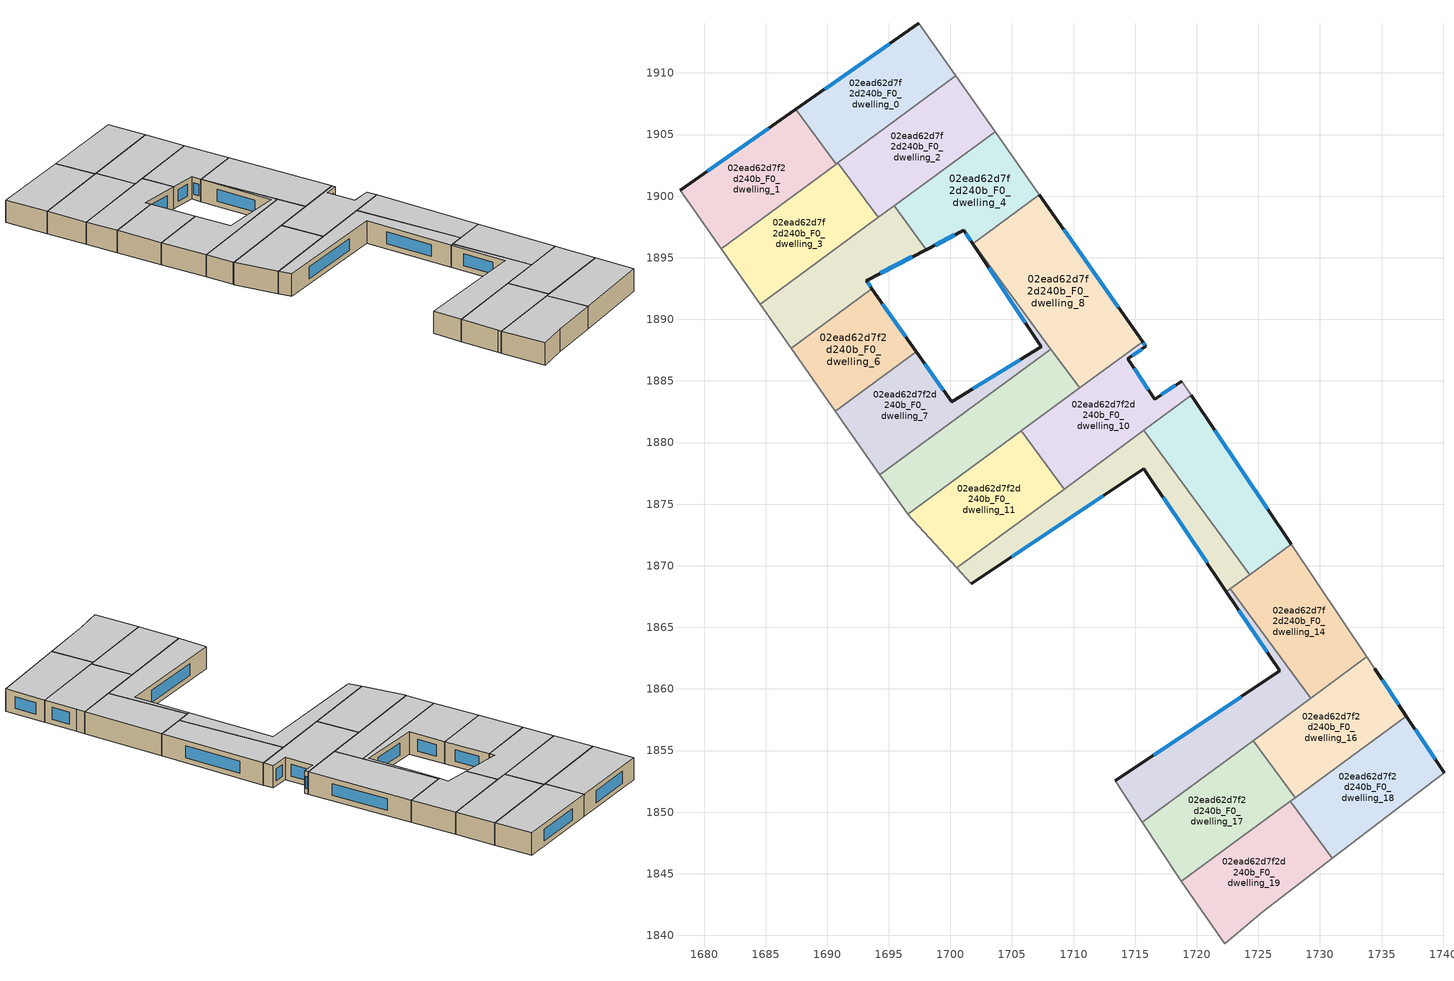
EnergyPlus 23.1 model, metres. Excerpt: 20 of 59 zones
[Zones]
02ead62d7f2d240b_F0_dwelling_0
 floor ground (EU_floor_Construction): 1697.44,1914.03 1700.45,1909.75 1690.72,1902.6 1687.45,1907.05 z0
 wall outside (EU_wall_Construction): 1697.44,1914.03 1687.45,1907.05 z0:3
 wall to 02ead62d7f2d240b_F0_dwelling_1 (EU_wall_Construction): 1687.45,1907.05 1690.72,1902.6 1681.39,1895.75 z0:3
 wall adiabatic (EU_wall_Construction): 1700.45,1909.75 1697.44,1914.03 z0:3
 wall to 02ead62d7f2d240b_F0_dwelling_2 (EU_wall_Construction): 1690.87,1902.72 1700.45,1909.75 z0:3
 wall to 02ead62d7f2d240b_F0_dwelling_3 (EU_wall_Construction): 1681.39,1895.75 1690.72,1902.6 1690.87,1902.71 z0:3
 window (EU_Window_Construction): 1695.1,1912.39 1689.8,1908.69 z0.7:2.3
 ceiling to 02ead62d7f2d240b_F1_dwelling_0 (EU_floor_Construction): 1700.45,1909.75 1697.44,1914.03 1687.45,1907.05 1690.72,1902.6 z3
02ead62d7f2d240b_F0_dwelling_1
 floor ground (EU_floor_Construction): 1687.45,1907.05 1690.72,1902.6 1681.39,1895.75 1678.05,1900.49 z0
 wall outside (EU_wall_Construction): 1687.45,1907.05 1678.05,1900.49 z0:3
 wall adiabatic (EU_wall_Construction): 1678.05,1900.49 1681.39,1895.75 z0:3
 window (EU_Window_Construction): 1685.24,1905.51 1680.26,1902.03 z0.7:2.3
 ceiling to 02ead62d7f2d240b_F1_dwelling_1 (EU_floor_Construction): 1690.72,1902.6 1687.45,1907.05 1678.05,1900.49 1681.39,1895.75 z3
02ead62d7f2d240b_F0_dwelling_10
 floor ground (EU_floor_Construction): 1718.79,1884.99 1719.57,1883.83 1709.22,1876.22 1705.75,1880.95 1715.61,1888.2 1715.87,1887.82 1714.4,1886.79 1716.59,1883.52 z0
 wall outside (EU_wall_Construction): 1718.79,1884.99 1716.59,1883.52 1714.4,1886.79 1715.87,1887.82 1715.61,1888.2 z0:3
 wall adiabatic (EU_wall_Construction): 1719.57,1883.83 1718.79,1884.99 z0:3
 wall to 02ead62d7f2d240b_F0_dwelling_11 (EU_wall_Construction): 1705.75,1880.95 1709.22,1876.22 z0:3
 wall to 02ead62d7f2d240b_F0_dwelling_13 (EU_wall_Construction): 1709.22,1876.22 1715.7,1880.98 z0:3
 wall to 02ead62d7f2d240b_F0_dwelling_8 (EU_wall_Construction): 1715.61,1888.2 1710.48,1884.43 z0:3
 wall to 02ead62d7f2d240b_F0_dwelling_12 (EU_wall_Construction): 1715.7,1880.98 1719.57,1883.83 z0:3
 wall to 02ead62d7f2d240b_F0_dwelling_9 (EU_wall_Construction): 1710.48,1884.43 1705.75,1880.95 z0:3
 window (EU_Window_Construction): 1716.08,1884.29 1714.92,1886.02 / 1718.27,1884.65 1717.11,1883.87 / 1715.81,1887.91 1715.67,1888.11 / 1714.75,1887.03 1715.53,1887.58 z0.7:2.3
 ceiling to 02ead62d7f2d240b_F1_dwelling_10 (EU_floor_Construction): 1719.57,1883.83 1718.79,1884.99 1716.59,1883.52 1714.4,1886.79 1715.87,1887.82 1715.61,1888.2 1705.75,1880.95 1709.22,1876.22 z3
02ead62d7f2d240b_F0_dwelling_11
 floor ground (EU_floor_Construction): 1705.75,1880.95 1709.22,1876.22 1700.51,1869.82 1696.55,1874.19 z0
 wall adiabatic (EU_wall_Construction): 1696.55,1874.19 1700.51,1869.82 z0:3
 wall to 02ead62d7f2d240b_F0_dwelling_9 (EU_wall_Construction): 1705.75,1880.95 1696.55,1874.19 z0:3
 wall to 02ead62d7f2d240b_F0_dwelling_13 (EU_wall_Construction): 1700.51,1869.82 1709.22,1876.22 z0:3
 ceiling to 02ead62d7f2d240b_F1_dwelling_11 (EU_floor_Construction): 1709.22,1876.22 1705.75,1880.95 1696.55,1874.19 1700.51,1869.82 z3
02ead62d7f2d240b_F0_dwelling_12
 floor ground (EU_floor_Construction): 1719.57,1883.83 1727.66,1871.76 1724.29,1869.28 1715.7,1880.98 z0
 wall outside (EU_wall_Construction): 1727.66,1871.76 1719.57,1883.83 z0:3
 wall to 02ead62d7f2d240b_F0_dwelling_13 (EU_wall_Construction): 1715.7,1880.98 1724.29,1869.28 z0:3
 wall to 02ead62d7f2d240b_F0_dwelling_14 (EU_wall_Construction): 1724.29,1869.28 1727.66,1871.76 z0:3
 window (EU_Window_Construction): 1725.76,1874.59 1721.47,1880.99 z0.7:2.3
 ceiling to 02ead62d7f2d240b_F1_dwelling_12 (EU_floor_Construction): 1727.66,1871.76 1719.57,1883.83 1715.7,1880.98 1724.29,1869.28 z3
02ead62d7f2d240b_F0_dwelling_13
 floor ground (EU_floor_Construction): 1715.7,1880.98 1724.29,1869.28 1722.41,1867.9 1715.71,1877.89 1701.68,1868.53 1700.51,1869.82 z0
 wall outside (EU_wall_Construction): 1701.68,1868.53 1715.71,1877.89 1722.41,1867.9 z0:3
 wall adiabatic (EU_wall_Construction): 1700.51,1869.82 1701.68,1868.53 z0:3
 wall to 02ead62d7f2d240b_F0_dwelling_15 (EU_wall_Construction): 1722.41,1867.9 1722.7,1868.12 z0:3
 wall to 02ead62d7f2d240b_F0_dwelling_14 (EU_wall_Construction): 1722.7,1868.12 1724.29,1869.28 z0:3
 window (EU_Window_Construction): 1717.28,1875.55 1720.84,1870.25 / 1704.97,1870.73 1712.41,1875.7 z0.7:2.3
 ceiling to 02ead62d7f2d240b_F1_dwelling_13 (EU_floor_Construction): 1724.29,1869.28 1715.7,1880.98 1700.51,1869.82 1701.68,1868.53 1715.71,1877.89 1722.41,1867.9 z3
02ead62d7f2d240b_F0_dwelling_14
 floor ground (EU_floor_Construction): 1727.66,1871.76 1733.81,1862.6 1729.23,1859.23 1722.7,1868.12 z0
 wall adiabatic (EU_wall_Construction): 1733.81,1862.6 1727.66,1871.76 z0:3
 wall to 02ead62d7f2d240b_F0_dwelling_15 (EU_wall_Construction): 1722.7,1868.12 1729.23,1859.23 z0:3
 wall to 02ead62d7f2d240b_F0_dwelling_16 (EU_wall_Construction): 1729.23,1859.23 1733.81,1862.6 z0:3
 ceiling to 02ead62d7f2d240b_F1_dwelling_14 (EU_floor_Construction): 1733.81,1862.6 1727.66,1871.76 1722.7,1868.12 1729.23,1859.23 z3
02ead62d7f2d240b_F0_dwelling_15
 floor ground (EU_floor_Construction): 1722.7,1868.12 1729.23,1859.23 1715.57,1849.19 1713.37,1852.53 1726.73,1861.46 1722.41,1867.9 z0
 wall outside (EU_wall_Construction): 1722.41,1867.9 1726.73,1861.46 1713.37,1852.53 z0:3
 wall adiabatic (EU_wall_Construction): 1713.37,1852.53 1715.57,1849.19 z0:3
 wall to 02ead62d7f2d240b_F0_dwelling_17 (EU_wall_Construction): 1715.57,1849.19 1724.57,1855.81 z0:3
 wall to 02ead62d7f2d240b_F0_dwelling_16 (EU_wall_Construction): 1724.57,1855.81 1729.23,1859.23 z0:3
 window (EU_Window_Construction): 1723.59,1859.37 1716.51,1854.63 / 1723.43,1866.39 1725.72,1862.98 z0.7:2.3
 ceiling to 02ead62d7f2d240b_F1_dwelling_15 (EU_floor_Construction): 1729.23,1859.23 1722.7,1868.12 1722.41,1867.9 1726.73,1861.46 1713.37,1852.53 1715.57,1849.19 z3
02ead62d7f2d240b_F0_dwelling_16
 floor ground (EU_floor_Construction): 1734.46,1861.63 1737,1857.8 1727.98,1851.17 1724.57,1855.81 1733.81,1862.6 z0
 wall outside (EU_wall_Construction): 1737,1857.8 1734.46,1861.63 z0:3
 wall to 02ead62d7f2d240b_F0_dwelling_17 (EU_wall_Construction): 1724.57,1855.81 1727.98,1851.17 z0:3
 wall adiabatic (EU_wall_Construction): 1734.46,1861.63 1733.81,1862.6 z0:3
 wall to 02ead62d7f2d240b_F0_dwelling_18 (EU_wall_Construction): 1727.98,1851.17 1737,1857.8 z0:3
 window (EU_Window_Construction): 1736.41,1858.7 1735.06,1860.73 z0.7:2.3
 ceiling to 02ead62d7f2d240b_F1_dwelling_16 (EU_floor_Construction): 1737,1857.8 1734.46,1861.63 1733.81,1862.6 1724.57,1855.81 1727.98,1851.17 z3
02ead62d7f2d240b_F0_dwelling_17
 floor ground (EU_floor_Construction): 1724.57,1855.81 1727.98,1851.17 1718.74,1844.38 1718.48,1844.75 1715.57,1849.19 z0
 wall adiabatic (EU_wall_Construction): 1715.57,1849.19 1718.48,1844.75 1718.74,1844.38 z0:3
 wall to 02ead62d7f2d240b_F0_dwelling_19 (EU_wall_Construction): 1718.74,1844.38 1727.59,1850.88 z0:3
 wall to 02ead62d7f2d240b_F0_dwelling_18 (EU_wall_Construction): 1727.59,1850.88 1727.98,1851.17 z0:3
 ceiling to 02ead62d7f2d240b_F1_dwelling_17 (EU_floor_Construction): 1727.98,1851.17 1724.57,1855.81 1715.57,1849.19 1718.48,1844.75 1718.74,1844.38 z3
02ead62d7f2d240b_F0_dwelling_18
 floor ground (EU_floor_Construction): 1737,1857.8 1740.07,1853.19 1731,1846.24 1727.59,1850.88 z0
 wall outside (EU_wall_Construction): 1740.07,1853.19 1737,1857.8 z0:3
 wall adiabatic (EU_wall_Construction): 1731,1846.24 1740.07,1853.19 z0:3
 wall to 02ead62d7f2d240b_F0_dwelling_19 (EU_wall_Construction): 1727.59,1850.88 1731,1846.24 z0:3
 window (EU_Window_Construction): 1739.35,1854.27 1737.72,1856.72 z0.7:2.3
 ceiling to 02ead62d7f2d240b_F1_dwelling_18 (EU_floor_Construction): 1740.07,1853.19 1737,1857.8 1727.59,1850.88 1731,1846.24 z3
02ead62d7f2d240b_F0_dwelling_19
 floor ground (EU_floor_Construction): 1727.59,1850.88 1731,1846.24 1725.37,1841.92 1722.29,1839.32 1718.74,1844.38 z0
 wall adiabatic (EU_wall_Construction): 1718.74,1844.38 1722.29,1839.32 1725.37,1841.92 1731,1846.24 z0:3
 ceiling to 02ead62d7f2d240b_F1_dwelling_19 (EU_floor_Construction): 1725.37,1841.92 1731,1846.24 1727.59,1850.88 1718.74,1844.38 1722.29,1839.32 z3
02ead62d7f2d240b_F0_dwelling_2
 floor ground (EU_floor_Construction): 1700.45,1909.75 1703.62,1905.24 1694.14,1898.27 1690.87,1902.71 z0
 wall adiabatic (EU_wall_Construction): 1703.62,1905.24 1700.45,1909.75 z0:3
 wall to 02ead62d7f2d240b_F0_dwelling_3 (EU_wall_Construction): 1690.87,1902.71 1694.14,1898.27 z0:3
 wall to 02ead62d7f2d240b_F0_dwelling_4 (EU_wall_Construction): 1695.43,1899.23 1703.62,1905.24 z0:3
 wall to 02ead62d7f2d240b_F0_dwelling_5 (EU_wall_Construction): 1694.14,1898.27 1695.43,1899.23 z0:3
 ceiling to 02ead62d7f2d240b_F1_dwelling_2 (EU_floor_Construction): 1703.62,1905.24 1700.45,1909.75 1690.87,1902.71 1694.14,1898.27 z3
02ead62d7f2d240b_F0_dwelling_3
 floor ground (EU_floor_Construction): 1690.87,1902.71 1694.14,1898.27 1684.56,1891.23 1681.39,1895.75 z0
 wall adiabatic (EU_wall_Construction): 1681.39,1895.75 1684.56,1891.23 z0:3
 wall to 02ead62d7f2d240b_F0_dwelling_5 (EU_wall_Construction): 1684.56,1891.23 1694.14,1898.27 z0:3
 ceiling to 02ead62d7f2d240b_F1_dwelling_3 (EU_floor_Construction): 1694.14,1898.27 1690.87,1902.71 1681.39,1895.75 1684.56,1891.23 z3
02ead62d7f2d240b_F0_dwelling_4
 floor ground (EU_floor_Construction): 1703.62,1905.24 1707.22,1900.12 1701.81,1896.14 1701.08,1897.23 1698.05,1895.67 1695.43,1899.23 z0
 wall outside (EU_wall_Construction): 1698.05,1895.67 1701.08,1897.23 1701.81,1896.14 z0:3
 wall adiabatic (EU_wall_Construction): 1707.22,1900.12 1703.62,1905.24 z0:3
 wall to 02ead62d7f2d240b_F0_dwelling_5 (EU_wall_Construction): 1695.43,1899.23 1698.05,1895.67 z0:3
 wall to 02ead62d7f2d240b_F0_dwelling_8 (EU_wall_Construction): 1701.85,1896.17 1702.1,1896.36 1707.22,1900.12 z0:3
 wall to 02ead62d7f2d240b_F0_dwelling_7 (EU_wall_Construction): 1701.81,1896.14 1701.85,1896.17 z0:3
 window (EU_Window_Construction): 1701.25,1896.97 1701.64,1896.4 / 1698.76,1896.03 1700.37,1896.86 z0.7:2.3
 ceiling to 02ead62d7f2d240b_F1_dwelling_4 (EU_floor_Construction): 1707.22,1900.12 1703.62,1905.24 1695.43,1899.23 1698.05,1895.67 1701.08,1897.23 1701.81,1896.14 z3
02ead62d7f2d240b_F0_dwelling_5
 floor ground (EU_floor_Construction): 1695.43,1899.23 1698.05,1895.67 1693.16,1893.15 1693.63,1892.49 1687.07,1887.67 1684.56,1891.23 z0
 wall outside (EU_wall_Construction): 1693.63,1892.49 1693.16,1893.15 1698.05,1895.67 z0:3
 wall to 02ead62d7f2d240b_F0_dwelling_6 (EU_wall_Construction): 1687.07,1887.67 1693.63,1892.49 z0:3
 wall adiabatic (EU_wall_Construction): 1684.56,1891.23 1687.07,1887.67 z0:3
 window (EU_Window_Construction): 1694.31,1893.74 1696.9,1895.08 / 1693.52,1892.65 1693.27,1893 z0.7:2.3
 ceiling to 02ead62d7f2d240b_F1_dwelling_5 (EU_floor_Construction): 1693.63,1892.49 1693.16,1893.15 1698.05,1895.67 1695.43,1899.23 1684.56,1891.23 1687.07,1887.67 z3
02ead62d7f2d240b_F0_dwelling_6
 floor ground (EU_floor_Construction): 1693.63,1892.49 1697.24,1887.37 1690.67,1882.54 1687.07,1887.67 z0
 wall outside (EU_wall_Construction): 1697.24,1887.37 1693.63,1892.49 z0:3
 wall adiabatic (EU_wall_Construction): 1687.07,1887.67 1690.67,1882.54 z0:3
 wall to 02ead62d7f2d240b_F0_dwelling_7 (EU_wall_Construction): 1690.67,1882.54 1697.24,1887.37 z0:3
 window (EU_Window_Construction): 1696.39,1888.57 1694.48,1891.29 z0.7:2.3
 ceiling to 02ead62d7f2d240b_F1_dwelling_6 (EU_floor_Construction): 1697.24,1887.37 1693.63,1892.49 1687.07,1887.67 1690.67,1882.54 z3
02ead62d7f2d240b_F0_dwelling_7
 floor ground (EU_floor_Construction): 1701.85,1896.17 1708.16,1887.59 1694.28,1877.39 1690.67,1882.54 1697.24,1887.37 1700.1,1883.31 1707.39,1887.77 1701.81,1896.14 z0
 wall outside (EU_wall_Construction): 1701.81,1896.14 1707.39,1887.77 1700.1,1883.31 1697.24,1887.37 z0:3
 wall to 02ead62d7f2d240b_F0_dwelling_9 (EU_wall_Construction): 1694.28,1877.39 1708.16,1887.59 z0:3
 wall adiabatic (EU_wall_Construction): 1690.67,1882.54 1694.28,1877.39 z0:3
 wall to 02ead62d7f2d240b_F0_dwelling_8 (EU_wall_Construction): 1708.16,1887.59 1701.85,1896.17 z0:3
 window (EU_Window_Construction): 1705.68,1886.73 1701.81,1884.36 / 1703.12,1894.18 1706.08,1889.74 / 1699.43,1884.26 1697.91,1886.41 z0.7:2.3
 ceiling to 02ead62d7f2d240b_F1_dwelling_7 (EU_floor_Construction): 1700.1,1883.31 1697.24,1887.37 1690.67,1882.54 1694.28,1877.39 1708.16,1887.59 1701.85,1896.17 1701.81,1896.14 1707.39,1887.77 z3
02ead62d7f2d240b_F0_dwelling_8
 floor ground (EU_floor_Construction): 1707.22,1900.12 1715.61,1888.2 1710.48,1884.43 1701.85,1896.17 1702.1,1896.36 z0
 wall outside (EU_wall_Construction): 1715.61,1888.2 1707.22,1900.12 z0:3
 wall to 02ead62d7f2d240b_F0_dwelling_9 (EU_wall_Construction): 1708.16,1887.59 1710.48,1884.43 z0:3
 window (EU_Window_Construction): 1713.64,1891 1709.19,1897.32 z0.7:2.3
 ceiling to 02ead62d7f2d240b_F1_dwelling_8 (EU_floor_Construction): 1715.61,1888.2 1707.22,1900.12 1702.1,1896.36 1701.85,1896.17 1710.48,1884.43 z3
02ead62d7f2d240b_F0_dwelling_9
 floor ground (EU_floor_Construction): 1708.16,1887.59 1710.48,1884.43 1696.55,1874.19 1696.48,1874.27 1694.28,1877.39 z0
 wall adiabatic (EU_wall_Construction): 1694.28,1877.39 1696.48,1874.27 1696.55,1874.19 z0:3
 ceiling to 02ead62d7f2d240b_F1_dwelling_9 (EU_floor_Construction): 1710.48,1884.43 1708.16,1887.59 1694.28,1877.39 1696.48,1874.27 1696.55,1874.19 z3
[Building]
EU S2 Campaign: North Axis=0; Terrain=City; Solar Distribution=FullExterior
[Site:Location]
Budapest.Ferenc.Liszt.Intl.AP: Latitude=47.437; Longitude=19.256; Time Zone=1; Elevation=185
[SizingPeriod:WeatherFileDays]
AnnualSizingPeriod: Begin Month=1; Begin Day of Month=1; End Month=12; End Day of Month=31; Day of Week for Start Day=Monday; Use Weather File Daylight Saving Period=No; Use Weather File Rain and Snow Indicators=No
[MATERIAL]
EU_InternalMass_Material: Roughness=MediumRough; Thickness=0.1; Conductivity=1; Density=1800; Specific Heat=900; Thermal Absorptance=0.9; Solar Absorptance=0.7; Visible Absorptance=0.7
[MATERIAL:NOMASS] Roughness=MediumRough; Thermal Absorptance=0.9; Solar Absorptance=0.7; Visible Absorptance=0.7
Name | Thermal Resistance
EU_wall_NoMass | 0.832559
EU_floor_NoMass | 0.872794
[WINDOWMATERIAL:SIMPLEGLAZINGSYSTEM]
EU_Window_SimpleGlazing: UFactor=2.79869; Solar Heat Gain Coefficient=0.75; Visible Transmittance=0.75
[CONSTRUCTION]
EU_wall_Construction: EU_wall_NoMass
EU_floor_Construction: EU_floor_NoMass
EU_Window_Construction: EU_Window_SimpleGlazing
EU_InternalMass_Construction: EU_InternalMass_Material
[ZONE] Type=1; Multiplier=1; Ceiling Height=autocalculate; Floor Area=autocalculate; Part of Total Floor Area=Yes
Name | Volume
02ead62d7f2d240b_F0_dwelling_0 | 195.617
02ead62d7f2d240b_F0_dwelling_1 | 195.627
02ead62d7f2d240b_F0_dwelling_10 | 195.66
02ead62d7f2d240b_F0_dwelling_11; 02ead62d7f2d240b_F0_dwelling_2 | 195.641
02ead62d7f2d240b_F0_dwelling_12 | 195.648
02ead62d7f2d240b_F0_dwelling_13 | 195.631
02ead62d7f2d240b_F0_dwelling_14 | 195.656
02ead62d7f2d240b_F0_dwelling_15 | 195.638
02ead62d7f2d240b_F0_dwelling_16 | 195.671
02ead62d7f2d240b_F0_dwelling_17 | 195.657
02ead62d7f2d240b_F0_dwelling_18 | 195.64
02ead62d7f2d240b_F0_dwelling_19 | 195.652
02ead62d7f2d240b_F0_dwelling_3 | 195.647
02ead62d7f2d240b_F0_dwelling_4 | 173.81
02ead62d7f2d240b_F0_dwelling_5 | 171.012
02ead62d7f2d240b_F0_dwelling_6 | 153.297
02ead62d7f2d240b_F0_dwelling_7 | 188.016
02ead62d7f2d240b_F0_dwelling_8 | 284.796
02ead62d7f2d240b_F0_dwelling_9 | 202.882
[INTERNALMASS] Construction=EU_InternalMass_Construction
Name | Zone or ZoneList | Surface Area
02ead62d7f2d240b_F0_dwelling_0_EU_InternalMass | 02ead62d7f2d240b_F0_dwelling_0 | 65.2176
02ead62d7f2d240b_F0_dwelling_1_EU_InternalMass | 02ead62d7f2d240b_F0_dwelling_1 | 65.2098
02ead62d7f2d240b_F0_dwelling_2_EU_InternalMass | 02ead62d7f2d240b_F0_dwelling_2 | 65.2129
02ead62d7f2d240b_F0_dwelling_3_EU_InternalMass | 02ead62d7f2d240b_F0_dwelling_3 | 65.2145
02ead62d7f2d240b_F0_dwelling_4_EU_InternalMass | 02ead62d7f2d240b_F0_dwelling_4 | 57.9373
02ead62d7f2d240b_F0_dwelling_5_EU_InternalMass | 02ead62d7f2d240b_F0_dwelling_5 | 57.0041
02ead62d7f2d240b_F0_dwelling_6_EU_InternalMass | 02ead62d7f2d240b_F0_dwelling_6 | 51.1073
02ead62d7f2d240b_F0_dwelling_7_EU_InternalMass | 02ead62d7f2d240b_F0_dwelling_7 | 62.6682
02ead62d7f2d240b_F0_dwelling_8_EU_InternalMass | 02ead62d7f2d240b_F0_dwelling_8 | 94.9274
02ead62d7f2d240b_F0_dwelling_9_EU_InternalMass | 02ead62d7f2d240b_F0_dwelling_9 | 67.634
02ead62d7f2d240b_F0_dwelling_10_EU_InternalMass | 02ead62d7f2d240b_F0_dwelling_10 | 65.2203
02ead62d7f2d240b_F0_dwelling_11_EU_InternalMass | 02ead62d7f2d240b_F0_dwelling_11 | 65.2148
02ead62d7f2d240b_F0_dwelling_12_EU_InternalMass | 02ead62d7f2d240b_F0_dwelling_12 | 65.2167
02ead62d7f2d240b_F0_dwelling_13_EU_InternalMass | 02ead62d7f2d240b_F0_dwelling_13 | 65.2139
02ead62d7f2d240b_F0_dwelling_14_EU_InternalMass | 02ead62d7f2d240b_F0_dwelling_14 | 65.2168
02ead62d7f2d240b_F0_dwelling_15_EU_InternalMass | 02ead62d7f2d240b_F0_dwelling_15 | 65.2112
02ead62d7f2d240b_F0_dwelling_16_EU_InternalMass | 02ead62d7f2d240b_F0_dwelling_16 | 65.223
02ead62d7f2d240b_F0_dwelling_17_EU_InternalMass | 02ead62d7f2d240b_F0_dwelling_17 | 65.2183
02ead62d7f2d240b_F0_dwelling_18_EU_InternalMass | 02ead62d7f2d240b_F0_dwelling_18 | 65.2127
02ead62d7f2d240b_F0_dwelling_19_EU_InternalMass | 02ead62d7f2d240b_F0_dwelling_19 | 65.218
[OTHEREQUIPMENT] Fuel Type=Electricity; Design Level Calculation Method=Watts/Area; Power per Zone Floor Area=1; Fraction Latent=0; Fraction Radiant=0; Fraction Lost=0; Carbon Dioxide Generation Rate=0; EndUse Subcategory=EU_Step8_InternalGains
Name | Zone or ZoneList or Space or SpaceList | Schedule
EU_Step8_InternalGain_02ead62d7f2d240b_F0_dwelling_0_f000 | 02ead62d7f2d240b_F0_dwelling_0 | EU_Step8_GainSchedule_02ead62d7f2d240b_F0_dwelling_0_f000
EU_Step8_InternalGain_02ead62d7f2d240b_F0_dwelling_1_f000 | 02ead62d7f2d240b_F0_dwelling_1 | EU_Step8_GainSchedule_02ead62d7f2d240b_F0_dwelling_1_f000
EU_Step8_InternalGain_02ead62d7f2d240b_F0_dwelling_2_f000 | 02ead62d7f2d240b_F0_dwelling_2 | EU_Step8_GainSchedule_02ead62d7f2d240b_F0_dwelling_2_f000
EU_Step8_InternalGain_02ead62d7f2d240b_F0_dwelling_3_f000 | 02ead62d7f2d240b_F0_dwelling_3 | EU_Step8_GainSchedule_02ead62d7f2d240b_F0_dwelling_3_f000
EU_Step8_InternalGain_02ead62d7f2d240b_F0_dwelling_4_f000 | 02ead62d7f2d240b_F0_dwelling_4 | EU_Step8_GainSchedule_02ead62d7f2d240b_F0_dwelling_4_f000
EU_Step8_InternalGain_02ead62d7f2d240b_F0_dwelling_5_f000 | 02ead62d7f2d240b_F0_dwelling_5 | EU_Step8_GainSchedule_02ead62d7f2d240b_F0_dwelling_5_f000
EU_Step8_InternalGain_02ead62d7f2d240b_F0_dwelling_6_f000 | 02ead62d7f2d240b_F0_dwelling_6 | EU_Step8_GainSchedule_02ead62d7f2d240b_F0_dwelling_6_f000
EU_Step8_InternalGain_02ead62d7f2d240b_F0_dwelling_7_f000 | 02ead62d7f2d240b_F0_dwelling_7 | EU_Step8_GainSchedule_02ead62d7f2d240b_F0_dwelling_7_f000
EU_Step8_InternalGain_02ead62d7f2d240b_F0_dwelling_8_f000 | 02ead62d7f2d240b_F0_dwelling_8 | EU_Step8_GainSchedule_02ead62d7f2d240b_F0_dwelling_8_f000
EU_Step8_InternalGain_02ead62d7f2d240b_F0_dwelling_9_f000 | 02ead62d7f2d240b_F0_dwelling_9 | EU_Step8_GainSchedule_02ead62d7f2d240b_F0_dwelling_9_f000
EU_Step8_InternalGain_02ead62d7f2d240b_F0_dwelling_10_f000 | 02ead62d7f2d240b_F0_dwelling_10 | EU_Step8_GainSchedule_02ead62d7f2d240b_F0_dwelling_10_f000
EU_Step8_InternalGain_02ead62d7f2d240b_F0_dwelling_11_f000 | 02ead62d7f2d240b_F0_dwelling_11 | EU_Step8_GainSchedule_02ead62d7f2d240b_F0_dwelling_11_f000
EU_Step8_InternalGain_02ead62d7f2d240b_F0_dwelling_12_f000 | 02ead62d7f2d240b_F0_dwelling_12 | EU_Step8_GainSchedule_02ead62d7f2d240b_F0_dwelling_12_f000
EU_Step8_InternalGain_02ead62d7f2d240b_F0_dwelling_13_f000 | 02ead62d7f2d240b_F0_dwelling_13 | EU_Step8_GainSchedule_02ead62d7f2d240b_F0_dwelling_13_f000
EU_Step8_InternalGain_02ead62d7f2d240b_F0_dwelling_14_f000 | 02ead62d7f2d240b_F0_dwelling_14 | EU_Step8_GainSchedule_02ead62d7f2d240b_F0_dwelling_14_f000
EU_Step8_InternalGain_02ead62d7f2d240b_F0_dwelling_15_f000 | 02ead62d7f2d240b_F0_dwelling_15 | EU_Step8_GainSchedule_02ead62d7f2d240b_F0_dwelling_15_f000
EU_Step8_InternalGain_02ead62d7f2d240b_F0_dwelling_16_f000 | 02ead62d7f2d240b_F0_dwelling_16 | EU_Step8_GainSchedule_02ead62d7f2d240b_F0_dwelling_16_f000
EU_Step8_InternalGain_02ead62d7f2d240b_F0_dwelling_17_f000 | 02ead62d7f2d240b_F0_dwelling_17 | EU_Step8_GainSchedule_02ead62d7f2d240b_F0_dwelling_17_f000
EU_Step8_InternalGain_02ead62d7f2d240b_F0_dwelling_18_f000 | 02ead62d7f2d240b_F0_dwelling_18 | EU_Step8_GainSchedule_02ead62d7f2d240b_F0_dwelling_18_f000
EU_Step8_InternalGain_02ead62d7f2d240b_F0_dwelling_19_f000 | 02ead62d7f2d240b_F0_dwelling_19 | EU_Step8_GainSchedule_02ead62d7f2d240b_F0_dwelling_19_f000
[ZONEVENTILATION:DESIGNFLOWRATE] Schedule=EU_AlwaysOn; Design Flow Rate Calculation Method=AirChanges/Hour; Air Changes per Hour=0.475469; Ventilation Type=Natural; Fan Pressure Rise=0; Fan Total Efficiency=1; Constant Term Coefficient=1; Temperature Term Coefficient=0; Velocity Term Coefficient=0; Velocity Squared Term Coefficient=0; Minimum Indoor Temperature=-100; Maximum Indoor Temperature=100; Delta Temperature=-100; Minimum Outdoor Temperature=-100; Maximum Outdoor Temperature=100; Maximum Wind Speed=40
Name | Zone or ZoneList or Space or SpaceList
EU_ConstantAir_02ead62d7f2d240b_F0_dwelling_0 | 02ead62d7f2d240b_F0_dwelling_0
EU_ConstantAir_02ead62d7f2d240b_F0_dwelling_1 | 02ead62d7f2d240b_F0_dwelling_1
EU_ConstantAir_02ead62d7f2d240b_F0_dwelling_2 | 02ead62d7f2d240b_F0_dwelling_2
EU_ConstantAir_02ead62d7f2d240b_F0_dwelling_3 | 02ead62d7f2d240b_F0_dwelling_3
EU_ConstantAir_02ead62d7f2d240b_F0_dwelling_4 | 02ead62d7f2d240b_F0_dwelling_4
EU_ConstantAir_02ead62d7f2d240b_F0_dwelling_5 | 02ead62d7f2d240b_F0_dwelling_5
EU_ConstantAir_02ead62d7f2d240b_F0_dwelling_6 | 02ead62d7f2d240b_F0_dwelling_6
EU_ConstantAir_02ead62d7f2d240b_F0_dwelling_7 | 02ead62d7f2d240b_F0_dwelling_7
EU_ConstantAir_02ead62d7f2d240b_F0_dwelling_8 | 02ead62d7f2d240b_F0_dwelling_8
EU_ConstantAir_02ead62d7f2d240b_F0_dwelling_9 | 02ead62d7f2d240b_F0_dwelling_9
EU_ConstantAir_02ead62d7f2d240b_F0_dwelling_10 | 02ead62d7f2d240b_F0_dwelling_10
EU_ConstantAir_02ead62d7f2d240b_F0_dwelling_11 | 02ead62d7f2d240b_F0_dwelling_11
EU_ConstantAir_02ead62d7f2d240b_F0_dwelling_12 | 02ead62d7f2d240b_F0_dwelling_12
EU_ConstantAir_02ead62d7f2d240b_F0_dwelling_13 | 02ead62d7f2d240b_F0_dwelling_13
EU_ConstantAir_02ead62d7f2d240b_F0_dwelling_14 | 02ead62d7f2d240b_F0_dwelling_14
EU_ConstantAir_02ead62d7f2d240b_F0_dwelling_15 | 02ead62d7f2d240b_F0_dwelling_15
EU_ConstantAir_02ead62d7f2d240b_F0_dwelling_16 | 02ead62d7f2d240b_F0_dwelling_16
EU_ConstantAir_02ead62d7f2d240b_F0_dwelling_17 | 02ead62d7f2d240b_F0_dwelling_17
EU_ConstantAir_02ead62d7f2d240b_F0_dwelling_18 | 02ead62d7f2d240b_F0_dwelling_18
EU_ConstantAir_02ead62d7f2d240b_F0_dwelling_19 | 02ead62d7f2d240b_F0_dwelling_19
[HVACTEMPLATE:THERMOSTAT] Constant Heating Setpoint=20; Constant Cooling Setpoint=50
EU_HeatOnly_02ead62d7f2d240b_F0_dwelling_0; EU_HeatOnly_02ead62d7f2d240b_F0_dwelling_1; EU_HeatOnly_02ead62d7f2d240b_F0_dwelling_2; EU_HeatOnly_02ead62d7f2d240b_F0_dwelling_3; EU_HeatOnly_02ead62d7f2d240b_F0_dwelling_4; EU_HeatOnly_02ead62d7f2d240b_F0_dwelling_5; EU_HeatOnly_02ead62d7f2d240b_F0_dwelling_6; EU_HeatOnly_02ead62d7f2d240b_F0_dwelling_7; EU_HeatOnly_02ead62d7f2d240b_F0_dwelling_8; EU_HeatOnly_02ead62d7f2d240b_F0_dwelling_9; EU_HeatOnly_02ead62d7f2d240b_F0_dwelling_10; EU_HeatOnly_02ead62d7f2d240b_F0_dwelling_11; EU_HeatOnly_02ead62d7f2d240b_F0_dwelling_12; EU_HeatOnly_02ead62d7f2d240b_F0_dwelling_13; EU_HeatOnly_02ead62d7f2d240b_F0_dwelling_14; EU_HeatOnly_02ead62d7f2d240b_F0_dwelling_15; EU_HeatOnly_02ead62d7f2d240b_F0_dwelling_16; EU_HeatOnly_02ead62d7f2d240b_F0_dwelling_17; EU_HeatOnly_02ead62d7f2d240b_F0_dwelling_18; EU_HeatOnly_02ead62d7f2d240b_F0_dwelling_19; EU_HeatOnly_02ead62d7f2d240b_F1_dwelling_0; EU_HeatOnly_02ead62d7f2d240b_F1_dwelling_1; EU_HeatOnly_02ead62d7f2d240b_F1_dwelling_2; EU_HeatOnly_02ead62d7f2d240b_F1_dwelling_3; EU_HeatOnly_02ead62d7f2d240b_F1_dwelling_4; EU_HeatOnly_02ead62d7f2d240b_F1_dwelling_5; EU_HeatOnly_02ead62d7f2d240b_F1_dwelling_6; EU_HeatOnly_02ead62d7f2d240b_F1_dwelling_7; EU_HeatOnly_02ead62d7f2d240b_F1_dwelling_8; EU_HeatOnly_02ead62d7f2d240b_F1_dwelling_9; EU_HeatOnly_02ead62d7f2d240b_F1_dwelling_10; EU_HeatOnly_02ead62d7f2d240b_F1_dwelling_11; EU_HeatOnly_02ead62d7f2d240b_F1_dwelling_12; EU_HeatOnly_02ead62d7f2d240b_F1_dwelling_13; EU_HeatOnly_02ead62d7f2d240b_F1_dwelling_14; EU_HeatOnly_02ead62d7f2d240b_F1_dwelling_15; EU_HeatOnly_02ead62d7f2d240b_F1_dwelling_16; EU_HeatOnly_02ead62d7f2d240b_F1_dwelling_17; EU_HeatOnly_02ead62d7f2d240b_F1_dwelling_18; EU_HeatOnly_02ead62d7f2d240b_F1_dwelling_19; EU_HeatOnly_02ead62d7f2d240b_F2_dwelling_0; EU_HeatOnly_02ead62d7f2d240b_F2_dwelling_1; EU_HeatOnly_02ead62d7f2d240b_F2_dwelling_2; EU_HeatOnly_02ead62d7f2d240b_F2_dwelling_3; EU_HeatOnly_02ead62d7f2d240b_F2_dwelling_4; EU_HeatOnly_02ead62d7f2d240b_F2_dwelling_5; EU_HeatOnly_02ead62d7f2d240b_F2_dwelling_6; EU_HeatOnly_02ead62d7f2d240b_F2_dwelling_7; EU_HeatOnly_02ead62d7f2d240b_F2_dwelling_8; EU_HeatOnly_02ead62d7f2d240b_F2_dwelling_9; EU_HeatOnly_02ead62d7f2d240b_F2_dwelling_10; EU_HeatOnly_02ead62d7f2d240b_F2_dwelling_11; EU_HeatOnly_02ead62d7f2d240b_F2_dwelling_12; EU_HeatOnly_02ead62d7f2d240b_F2_dwelling_13; EU_HeatOnly_02ead62d7f2d240b_F2_dwelling_14; EU_HeatOnly_02ead62d7f2d240b_F2_dwelling_15; EU_HeatOnly_02ead62d7f2d240b_F2_dwelling_16; EU_HeatOnly_02ead62d7f2d240b_F2_dwelling_17; EU_HeatOnly_02ead62d7f2d240b_F2_dwelling_18
[HVACTEMPLATE:ZONE:IDEALLOADSAIRSYSTEM] System Availability Schedule=EU_AlwaysOn; Maximum Heating Supply Air Temperature=50; Minimum Cooling Supply Air Temperature=13; Maximum Heating Supply Air Humidity Ratio=0.0156; Minimum Cooling Supply Air Humidity Ratio=0.0077; Heating Limit=NoLimit; Cooling Limit=NoLimit; Heating Availability Schedule=EU_AlwaysOn; Cooling Availability Schedule=EU_CoolingOff; Dehumidification Control Type=ConstantSensibleHeatRatio; Cooling Sensible Heat Ratio=0.7; Dehumidification Setpoint=60; Humidification Control Type=None; Humidification Setpoint=30; Outdoor Air Method=None; Outdoor Air Flow Rate per Person=0.00944; Outdoor Air Flow Rate per Zone Floor Area=0; Outdoor Air Flow Rate per Zone=0; Demand Controlled Ventilation Type=None; Outdoor Air Economizer Type=NoEconomizer; Heat Recovery Type=None; Sensible Heat Recovery Effectiveness=0.7; Latent Heat Recovery Effectiveness=0.65
Name | Template Thermostat
02ead62d7f2d240b_F0_dwelling_0 | EU_HeatOnly_02ead62d7f2d240b_F0_dwelling_0
02ead62d7f2d240b_F0_dwelling_1 | EU_HeatOnly_02ead62d7f2d240b_F0_dwelling_1
02ead62d7f2d240b_F0_dwelling_2 | EU_HeatOnly_02ead62d7f2d240b_F0_dwelling_2
02ead62d7f2d240b_F0_dwelling_3 | EU_HeatOnly_02ead62d7f2d240b_F0_dwelling_3
02ead62d7f2d240b_F0_dwelling_4 | EU_HeatOnly_02ead62d7f2d240b_F0_dwelling_4
02ead62d7f2d240b_F0_dwelling_5 | EU_HeatOnly_02ead62d7f2d240b_F0_dwelling_5
02ead62d7f2d240b_F0_dwelling_6 | EU_HeatOnly_02ead62d7f2d240b_F0_dwelling_6
02ead62d7f2d240b_F0_dwelling_7 | EU_HeatOnly_02ead62d7f2d240b_F0_dwelling_7
02ead62d7f2d240b_F0_dwelling_8 | EU_HeatOnly_02ead62d7f2d240b_F0_dwelling_8
02ead62d7f2d240b_F0_dwelling_9 | EU_HeatOnly_02ead62d7f2d240b_F0_dwelling_9
02ead62d7f2d240b_F0_dwelling_10 | EU_HeatOnly_02ead62d7f2d240b_F0_dwelling_10
02ead62d7f2d240b_F0_dwelling_11 | EU_HeatOnly_02ead62d7f2d240b_F0_dwelling_11
02ead62d7f2d240b_F0_dwelling_12 | EU_HeatOnly_02ead62d7f2d240b_F0_dwelling_12
02ead62d7f2d240b_F0_dwelling_13 | EU_HeatOnly_02ead62d7f2d240b_F0_dwelling_13
02ead62d7f2d240b_F0_dwelling_14 | EU_HeatOnly_02ead62d7f2d240b_F0_dwelling_14
02ead62d7f2d240b_F0_dwelling_15 | EU_HeatOnly_02ead62d7f2d240b_F0_dwelling_15
02ead62d7f2d240b_F0_dwelling_16 | EU_HeatOnly_02ead62d7f2d240b_F0_dwelling_16
02ead62d7f2d240b_F0_dwelling_17 | EU_HeatOnly_02ead62d7f2d240b_F0_dwelling_17
02ead62d7f2d240b_F0_dwelling_18 | EU_HeatOnly_02ead62d7f2d240b_F0_dwelling_18
02ead62d7f2d240b_F0_dwelling_19 | EU_HeatOnly_02ead62d7f2d240b_F0_dwelling_19
[SIZING:ZONE] Zone Cooling Design Supply Air Temperature Input Method=SupplyAirTemperature; Zone Cooling Design Supply Air Temperature=13; Zone Heating Design Supply Air Temperature Input Method=SupplyAirTemperature; Zone Heating Design Supply Air Temperature=50; Zone Cooling Design Supply Air Humidity Ratio=0.008; Zone Heating Design Supply Air Humidity Ratio=0.008; Cooling Design Air Flow Method=DesignDay; Cooling Design Air Flow Rate=0; Cooling Minimum Air Flow per Zone Floor Area=0.000762; Cooling Minimum Air Flow=0; Cooling Minimum Air Flow Fraction=0.2; Heating Design Air Flow Method=DesignDay; Heating Design Air Flow Rate=0; Heating Maximum Air Flow per Zone Floor Area=0.002032; Heating Maximum Air Flow=0.141576; Heating Maximum Air Flow Fraction=0.3; Account for Dedicated Outdoor Air System=No; Dedicated Outdoor Air System Control Strategy=NeutralSupplyAir; Dedicated Outdoor Air Low Setpoint Temperature for Design=autosize; Dedicated Outdoor Air High Setpoint Temperature for Design=autosize; Zone Load Sizing Method=Sensible Load Only No Latent Load; Zone Latent Cooling Design Supply Air Humidity Ratio Input Method=HumidityRatioDifference; Zone Cooling Design Supply Air Humidity Ratio Difference=0.005; Zone Latent Heating Design Supply Air Humidity Ratio Input Method=HumidityRatioDifference; Zone Humidification Design Supply Air Humidity Ratio Difference=0.005
02ead62d7f2d240b_F0_dwelling_0; 02ead62d7f2d240b_F0_dwelling_1; 02ead62d7f2d240b_F0_dwelling_2; 02ead62d7f2d240b_F0_dwelling_3; 02ead62d7f2d240b_F0_dwelling_4; 02ead62d7f2d240b_F0_dwelling_5; 02ead62d7f2d240b_F0_dwelling_6; 02ead62d7f2d240b_F0_dwelling_7; 02ead62d7f2d240b_F0_dwelling_8; 02ead62d7f2d240b_F0_dwelling_9; 02ead62d7f2d240b_F0_dwelling_10; 02ead62d7f2d240b_F0_dwelling_11; 02ead62d7f2d240b_F0_dwelling_12; 02ead62d7f2d240b_F0_dwelling_13; 02ead62d7f2d240b_F0_dwelling_14; 02ead62d7f2d240b_F0_dwelling_15; 02ead62d7f2d240b_F0_dwelling_16; 02ead62d7f2d240b_F0_dwelling_17; 02ead62d7f2d240b_F0_dwelling_18; 02ead62d7f2d240b_F0_dwelling_19
[SCHEDULE:CONSTANT]
Name | Hourly Value
EU_AlwaysOn | 1
EU_CoolingOff | 0
[SCHEDULE:FILE] Column Number=1; Rows to Skip at Top=0; Number of Hours of Data=8760; Column Separator=Comma; Interpolate to Timestep=No; Minutes per Item=60; Adjust Schedule for Daylight Savings=Yes
Name | File
EU_Step8_GainSchedule_02ead62d7f2d240b_F0_dwelling_0_f000 | ../../schedules/02ead62d7f2d240b/02ead62d7f2d240b_F0_dwelling_0_f000_gain.csv
EU_Step8_GainSchedule_02ead62d7f2d240b_F0_dwelling_1_f000 | ../../schedules/02ead62d7f2d240b/02ead62d7f2d240b_F0_dwelling_1_f000_gain.csv
EU_Step8_GainSchedule_02ead62d7f2d240b_F0_dwelling_2_f000 | ../../schedules/02ead62d7f2d240b/02ead62d7f2d240b_F0_dwelling_2_f000_gain.csv
EU_Step8_GainSchedule_02ead62d7f2d240b_F0_dwelling_3_f000 | ../../schedules/02ead62d7f2d240b/02ead62d7f2d240b_F0_dwelling_3_f000_gain.csv
EU_Step8_GainSchedule_02ead62d7f2d240b_F0_dwelling_4_f000 | ../../schedules/02ead62d7f2d240b/02ead62d7f2d240b_F0_dwelling_4_f000_gain.csv
EU_Step8_GainSchedule_02ead62d7f2d240b_F0_dwelling_5_f000 | ../../schedules/02ead62d7f2d240b/02ead62d7f2d240b_F0_dwelling_5_f000_gain.csv
EU_Step8_GainSchedule_02ead62d7f2d240b_F0_dwelling_6_f000 | ../../schedules/02ead62d7f2d240b/02ead62d7f2d240b_F0_dwelling_6_f000_gain.csv
EU_Step8_GainSchedule_02ead62d7f2d240b_F0_dwelling_7_f000 | ../../schedules/02ead62d7f2d240b/02ead62d7f2d240b_F0_dwelling_7_f000_gain.csv
EU_Step8_GainSchedule_02ead62d7f2d240b_F0_dwelling_8_f000 | ../../schedules/02ead62d7f2d240b/02ead62d7f2d240b_F0_dwelling_8_f000_gain.csv
EU_Step8_GainSchedule_02ead62d7f2d240b_F0_dwelling_9_f000 | ../../schedules/02ead62d7f2d240b/02ead62d7f2d240b_F0_dwelling_9_f000_gain.csv
EU_Step8_GainSchedule_02ead62d7f2d240b_F0_dwelling_10_f000 | ../../schedules/02ead62d7f2d240b/02ead62d7f2d240b_F0_dwelling_10_f000_gain.csv
EU_Step8_GainSchedule_02ead62d7f2d240b_F0_dwelling_11_f000 | ../../schedules/02ead62d7f2d240b/02ead62d7f2d240b_F0_dwelling_11_f000_gain.csv
EU_Step8_GainSchedule_02ead62d7f2d240b_F0_dwelling_12_f000 | ../../schedules/02ead62d7f2d240b/02ead62d7f2d240b_F0_dwelling_12_f000_gain.csv
EU_Step8_GainSchedule_02ead62d7f2d240b_F0_dwelling_13_f000 | ../../schedules/02ead62d7f2d240b/02ead62d7f2d240b_F0_dwelling_13_f000_gain.csv
EU_Step8_GainSchedule_02ead62d7f2d240b_F0_dwelling_14_f000 | ../../schedules/02ead62d7f2d240b/02ead62d7f2d240b_F0_dwelling_14_f000_gain.csv
EU_Step8_GainSchedule_02ead62d7f2d240b_F0_dwelling_15_f000 | ../../schedules/02ead62d7f2d240b/02ead62d7f2d240b_F0_dwelling_15_f000_gain.csv
EU_Step8_GainSchedule_02ead62d7f2d240b_F0_dwelling_16_f000 | ../../schedules/02ead62d7f2d240b/02ead62d7f2d240b_F0_dwelling_16_f000_gain.csv
EU_Step8_GainSchedule_02ead62d7f2d240b_F0_dwelling_17_f000 | ../../schedules/02ead62d7f2d240b/02ead62d7f2d240b_F0_dwelling_17_f000_gain.csv
EU_Step8_GainSchedule_02ead62d7f2d240b_F0_dwelling_18_f000 | ../../schedules/02ead62d7f2d240b/02ead62d7f2d240b_F0_dwelling_18_f000_gain.csv
EU_Step8_GainSchedule_02ead62d7f2d240b_F0_dwelling_19_f000 | ../../schedules/02ead62d7f2d240b/02ead62d7f2d240b_F0_dwelling_19_f000_gain.csv
